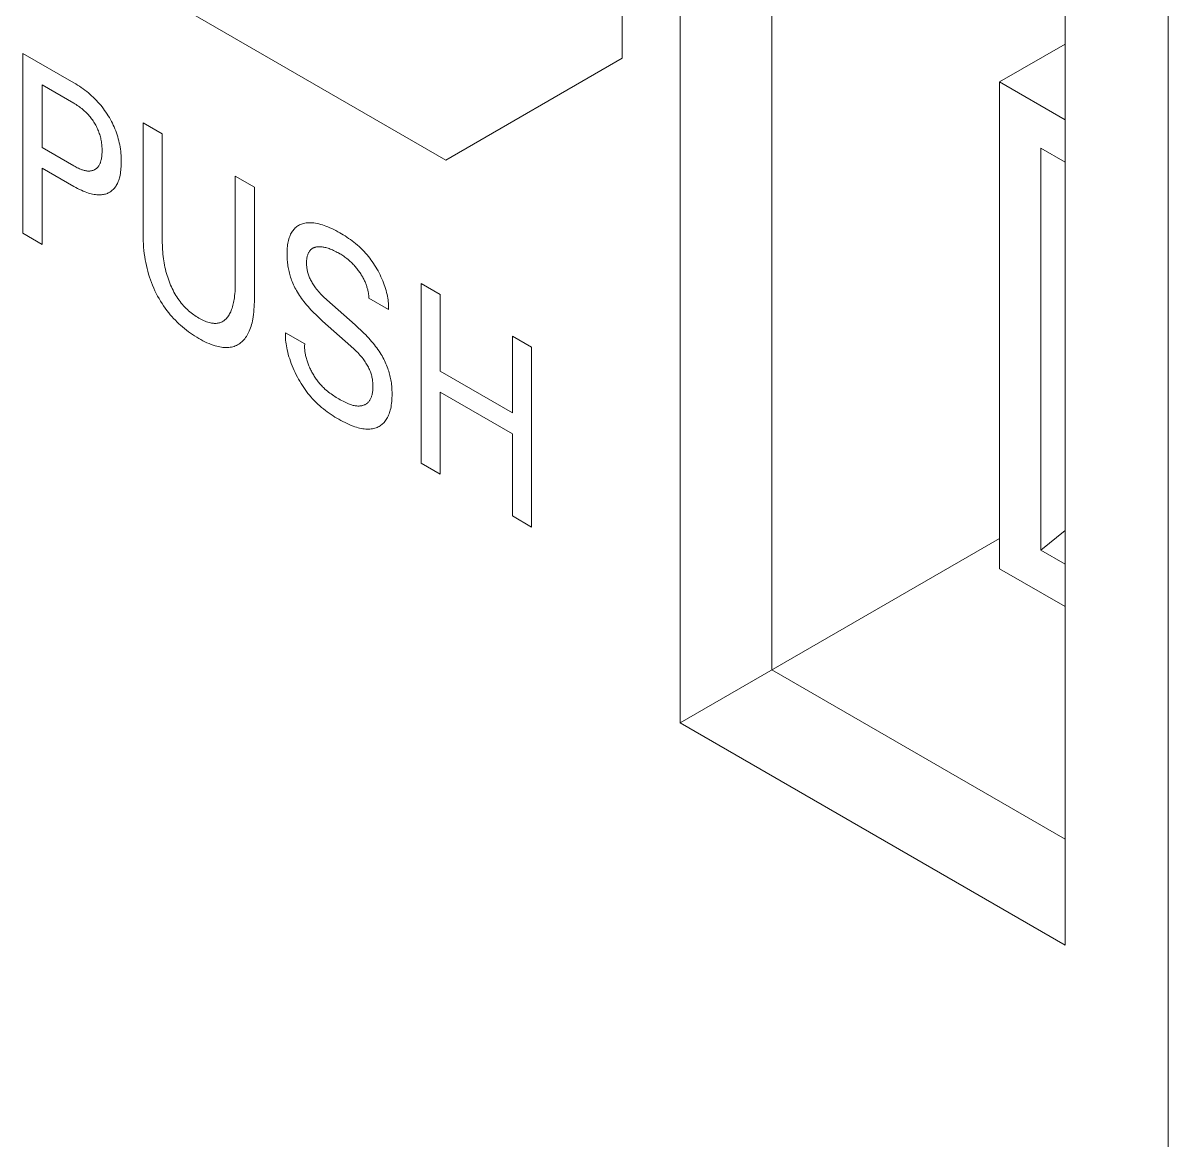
# Model space of a CAD drawing. Header units: inches. Extents: x 67248 to 85686, y -40174 to -31152.
# Drawn here: x 75352.01 to 75361.55, y -37980.96 to -37971.65 of the extents above; entities that cross this region are included whole.
import ezdxf

# ---------------------------------------------------------------- set-up
doc = ezdxf.new("R2010")
doc.units = ezdxf.units.IN
doc.header["$MEASUREMENT"] = 0

# ---------------------------------------------------------------- blocks, each defined once
blk = doc.blocks.new('ET200S')
at = {"lineweight": 0}
for p, q in [((60.9615, -48.211), (60.9615, -39.007)), ((61.6686, -47.8028), (61.6686, -39.007)), ((63.9314, -40.3134), (63.9314, -49.9256)), ((60.5125, -43.0813), (60.5125, -40.5706)), ((64.7269, -59.8237), (64.7269, -41.1809)), ((55.888, -41.9832), (59.1513, -43.8672)), ((55.888, -43.0447), (56.2813, -43.2717)), ((55.888, -44.4327), (55.888, -43.0447)), ((63.4258, -43.265), (63.9314, -42.9731)), ((59.1513, -43.8672), (60.5125, -43.0813)), ((56.2813, -43.4291), (56.036, -43.2875)), ((56.036, -43.2875), (56.036, -43.7715)), ((63.9314, -43.5569), (63.4258, -43.265)), ((63.4258, -43.265), (63.4258, -47.021)), ((56.8157, -43.5803), (56.9637, -43.6657)), ((56.8157, -44.445), (56.8157, -43.5803)), ((56.9637, -43.6657), (56.9637, -44.4891)), ((56.036, -43.7715), (56.2813, -43.9131)), ((63.744, -43.7754), (63.9314, -43.8835)), ((63.744, -46.8781), (63.744, -43.7754)), ((56.2813, -44.0705), (56.036, -43.9289)), ((56.036, -43.9289), (56.036, -44.5181)), ((57.5273, -43.9911), (57.6745, -44.0761)), ((57.5273, -44.8145), (57.5273, -43.9911)), ((57.6745, -44.0761), (57.6745, -44.9408)), ((56.036, -44.5181), (55.888, -44.4327)), ((58.9611, -44.8189), (59.1091, -44.9043)), ((58.9611, -46.2069), (58.9611, -44.8189)), ((58.2335, -44.9457), (58.4512, -45.1384)), ((58.7088, -45.0205), (58.5586, -44.9337)), ((59.1091, -44.9043), (59.1091, -45.4975)), ((58.419, -45.3027), (58.2013, -45.1101)), ((57.9145, -45.2003), (58.0632, -45.2862)), ((59.6665, -45.2261), (59.8145, -45.3116)), ((59.6665, -45.8193), (59.6665, -45.2261)), ((59.8145, -45.3116), (59.8145, -46.6996)), ((59.1091, -45.4975), (59.6665, -45.8193)), ((59.6665, -45.9807), (59.1091, -45.6588)), ((59.1091, -45.6588), (59.1091, -46.2924)), ((59.6665, -46.6142), (59.6665, -45.9807)), ((59.1091, -46.2924), (58.9611, -46.2069)), ((59.8145, -46.6996), (59.6665, -46.6142)), ((63.9314, -46.7266), (63.744, -46.8781)), ((63.4258, -46.7883), (60.9615, -48.211)), ((63.744, -46.8781), (63.9314, -46.9863)), ((63.4258, -47.021), (63.9314, -47.3129)), ((63.9314, -49.1091), (61.6686, -47.8028)), ((63.9314, -49.9256), (60.9615, -48.211))]:
    blk.add_line(p, q, dxfattribs=at)
for points in [[(56.2813, -44.0705), (56.2958, -44.0787), (56.3103, -44.0865), (56.3248, -44.0938), (56.3392, -44.1007), (56.3536, -44.1071), (56.368, -44.1129), (56.3823, -44.1182), (56.3934, -44.1219), (56.4044, -44.1253), (56.4154, -44.1282), (56.4262, -44.1307), (56.437, -44.1328), (56.4476, -44.1344), (56.4581, -44.1355), (56.4684, -44.1361), (56.4769, -44.1363), (56.4853, -44.1361), (56.4935, -44.1355), (56.5016, -44.1345), (56.5096, -44.1332), (56.5174, -44.1315), (56.525, -44.1295), (56.5324, -44.1271), (56.5397, -44.1243), (56.5466, -44.1212), (56.5534, -44.1178), (56.5599, -44.114), (56.5662, -44.1099), (56.5724, -44.1054), (56.5782, -44.1005), (56.5839, -44.0953), (56.5893, -44.0898), (56.5945, -44.084), (56.5994, -44.0777), (56.6042, -44.0709), (56.6087, -44.0637), (56.6129, -44.0562), (56.6169, -44.0484), (56.6206, -44.0403), (56.624, -44.0319), (56.6272, -44.0232), (56.6301, -44.0143), (56.6327, -44.0051), (56.6351, -43.9958), (56.6378, -43.9837), (56.6401, -43.9714), (56.6421, -43.9588), (56.6437, -43.9459), (56.6449, -43.9328), (56.6459, -43.9195), (56.6466, -43.906), (56.6469, -43.8922), (56.6471, -43.8784), (56.6469, -43.8628), (56.6464, -43.8471), (56.6455, -43.8312), (56.6443, -43.8151), (56.6426, -43.7988), (56.6405, -43.7824), (56.638, -43.7657), (56.635, -43.749), (56.6319, -43.7339), (56.6284, -43.7188), (56.6245, -43.7036), (56.6202, -43.6883), (56.6155, -43.673), (56.6103, -43.6576), (56.6047, -43.6423), (56.5987, -43.627), (56.5924, -43.6123), (56.5857, -43.5976), (56.5787, -43.583), (56.5712, -43.5686), (56.5634, -43.5543), (56.5553, -43.5402), (56.5469, -43.5262), (56.5382, -43.5125), (56.5287, -43.4984), (56.519, -43.4845), (56.509, -43.471), (56.4988, -43.4577), (56.4883, -43.4447), (56.4776, -43.4321), (56.4667, -43.4199), (56.4549, -43.4072), (56.443, -43.3949), (56.4308, -43.3831), (56.4186, -43.3716), (56.4062, -43.3606), (56.3937, -43.3499), (56.3811, -43.3396), (56.367, -43.3286), (56.3528, -43.318), (56.3385, -43.3079), (56.3243, -43.2983), (56.31, -43.289), (56.2956, -43.2802), (56.2813, -43.2717)], [(56.2813, -43.4291), (56.29, -43.4343), (56.2987, -43.4396), (56.3073, -43.4452), (56.316, -43.4511), (56.3246, -43.4572), (56.3332, -43.4636), (56.3417, -43.4703), (56.3493, -43.4764), (56.3568, -43.4829), (56.3642, -43.4895), (56.3716, -43.4964), (56.3789, -43.5036), (56.386, -43.511), (56.3931, -43.5186), (56.3996, -43.526), (56.4059, -43.5335), (56.4121, -43.5413), (56.4182, -43.5492), (56.4241, -43.5574), (56.4299, -43.5657), (56.4354, -43.5742), (56.4406, -43.5825), (56.4455, -43.5908), (56.4503, -43.5993), (56.4548, -43.6079), (56.4592, -43.6166), (56.4633, -43.6254), (56.4672, -43.6342), (56.4708, -43.643), (56.4743, -43.6523), (56.4776, -43.6615), (56.4806, -43.6708), (56.4834, -43.68), (56.4859, -43.6892), (56.4882, -43.6984), (56.4902, -43.7075), (56.492, -43.7166), (56.4938, -43.7267), (56.4953, -43.7368), (56.4965, -43.7467), (56.4974, -43.7566), (56.4982, -43.7663), (56.4987, -43.7759), (56.499, -43.7855), (56.4991, -43.7949), (56.499, -43.8033), (56.4988, -43.8115), (56.4984, -43.8197), (56.4978, -43.8277), (56.4971, -43.8356), (56.4961, -43.8434), (56.495, -43.851), (56.4937, -43.8585), (56.4921, -43.8657), (56.4907, -43.8714), (56.4891, -43.8769), (56.4874, -43.8824), (56.4856, -43.8876), (56.4836, -43.8927), (56.4814, -43.8977), (56.4791, -43.9024), (56.4766, -43.907), (56.474, -43.9114), (56.4711, -43.9156), (56.4683, -43.9194), (56.4653, -43.923), (56.4621, -43.9264), (56.4588, -43.9296), (56.4554, -43.9327), (56.4518, -43.9355), (56.4481, -43.938), (56.4442, -43.9404), (56.4403, -43.9426), (56.4362, -43.9445), (56.4319, -43.9463), (56.4275, -43.9478), (56.423, -43.9491), (56.4183, -43.9502), (56.4136, -43.9511), (56.4088, -43.9517), (56.4038, -43.9521), (56.3989, -43.9523), (56.3938, -43.9523), (56.3876, -43.952), (56.3813, -43.9513), (56.3749, -43.9504), (56.3685, -43.9492), (56.362, -43.9477), (56.3554, -43.946), (56.3488, -43.944), (56.3422, -43.9418), (56.3335, -43.9387), (56.3249, -43.9351), (56.3162, -43.9313), (56.3075, -43.9272), (56.2988, -43.9228), (56.2901, -43.9181), (56.2813, -43.9131)], [(58.7088, -45.0205), (58.7095, -45.0084), (58.7097, -44.9961), (58.7094, -44.9836), (58.7087, -44.971), (58.7076, -44.9581), (58.706, -44.9451), (58.7041, -44.932), (58.7017, -44.9187), (58.699, -44.9054), (58.6955, -44.8903), (58.6915, -44.8751), (58.6871, -44.8598), (58.6822, -44.8445), (58.6769, -44.8291), (58.6712, -44.8138), (58.6651, -44.7985), (58.6586, -44.7833), (58.6516, -44.7679), (58.6443, -44.7527), (58.6367, -44.7376), (58.6287, -44.7226), (58.6204, -44.7078), (58.6118, -44.6932), (58.6029, -44.6788), (58.5937, -44.6646), (58.5842, -44.6507), (58.5745, -44.6371), (58.5645, -44.6238), (58.5543, -44.6109), (58.5439, -44.5983), (58.5333, -44.586), (58.521, -44.5725), (58.5084, -44.5595), (58.4956, -44.5469), (58.4826, -44.5349), (58.4694, -44.5233), (58.4561, -44.5121), (58.4427, -44.5014), (58.4292, -44.4911), (58.4155, -44.4812), (58.4019, -44.4716), (58.3881, -44.4624), (58.3744, -44.4535), (58.3606, -44.445), (58.3469, -44.4367), (58.3331, -44.4288), (58.3177, -44.4202), (58.3024, -44.4119), (58.2871, -44.404), (58.2719, -44.3966), (58.2567, -44.3896), (58.2416, -44.3831), (58.2266, -44.3771), (58.213, -44.3722), (58.1996, -44.3677), (58.1862, -44.3637), (58.1729, -44.3602), (58.1597, -44.3573), (58.1467, -44.3549), (58.1338, -44.353), (58.1234, -44.352), (58.1131, -44.3513), (58.103, -44.3511), (58.093, -44.3513), (58.0832, -44.352), (58.0735, -44.3531), (58.0641, -44.3546), (58.0548, -44.3566), (58.0467, -44.3589), (58.0388, -44.3615), (58.0311, -44.3645), (58.0236, -44.3679), (58.0163, -44.3717), (58.0092, -44.3759), (58.0024, -44.3806), (57.9959, -44.3856), (57.9896, -44.3911), (57.9837, -44.397), (57.978, -44.4033), (57.9727, -44.41), (57.9677, -44.4171), (57.963, -44.4246), (57.9586, -44.4324), (57.9544, -44.4405), (57.9506, -44.449), (57.9471, -44.4578), (57.9439, -44.4669), (57.941, -44.4763), (57.9381, -44.4872), (57.9355, -44.4984), (57.9333, -44.51), (57.9314, -44.5217), (57.9299, -44.5338), (57.9287, -44.5461), (57.9278, -44.5586)], [(56.8157, -44.445), (56.816, -44.4684), (56.8167, -44.492), (56.8178, -44.5159), (56.8196, -44.5401), (56.8218, -44.5645), (56.8247, -44.5892), (56.8282, -44.6141), (56.8319, -44.6362), (56.836, -44.6584), (56.8407, -44.6808), (56.846, -44.7033), (56.8519, -44.7259), (56.8585, -44.7486), (56.8657, -44.7713), (56.8729, -44.7923), (56.8807, -44.8133), (56.889, -44.8342), (56.8979, -44.855), (56.9074, -44.8757), (56.9175, -44.8963), (56.9281, -44.9166), (56.9389, -44.9361), (56.9502, -44.9553), (56.9619, -44.9742), (56.9741, -44.9927), (56.9868, -45.0109), (56.9998, -45.0286), (57.0132, -45.0459), (57.0257, -45.061), (57.0384, -45.0758), (57.0514, -45.0901), (57.0645, -45.1039), (57.0779, -45.1173), (57.0914, -45.1303), (57.1051, -45.1428), (57.1189, -45.1549), (57.1344, -45.1678), (57.1501, -45.1802), (57.1658, -45.1921), (57.1816, -45.2034), (57.1974, -45.2142), (57.2133, -45.2245), (57.2292, -45.2344), (57.2451, -45.2438), (57.2611, -45.2528), (57.277, -45.2613), (57.2928, -45.2693), (57.3087, -45.2768), (57.3245, -45.2837), (57.3402, -45.29), (57.3558, -45.2957), (57.3713, -45.3006), (57.3836, -45.3041), (57.3958, -45.3071), (57.4078, -45.3096), (57.4198, -45.3116), (57.4316, -45.3131), (57.4432, -45.3141), (57.4547, -45.3145), (57.466, -45.3144), (57.477, -45.3136), (57.4875, -45.3123), (57.4977, -45.3105), (57.5077, -45.3081), (57.5175, -45.3052), (57.527, -45.3017), (57.5362, -45.2978), (57.5452, -45.2933), (57.5538, -45.2882), (57.5622, -45.2827), (57.5705, -45.2765), (57.5784, -45.2697), (57.586, -45.2625), (57.5933, -45.2548), (57.6003, -45.2466), (57.6069, -45.2379), (57.6131, -45.2289), (57.619, -45.2194), (57.6246, -45.2095), (57.6302, -45.1983), (57.6355, -45.1867), (57.6404, -45.1747), (57.6448, -45.1623), (57.649, -45.1496), (57.6527, -45.1365), (57.6562, -45.1231), (57.6593, -45.1094), (57.662, -45.0955), (57.6651, -45.0773), (57.6678, -45.0586), (57.6699, -45.0397), (57.6716, -45.0204), (57.6729, -45.0009), (57.6738, -44.9811), (57.6743, -44.961), (57.6745, -44.9408)], [(57.5273, -44.8145), (57.5272, -44.8316), (57.5268, -44.8486), (57.5261, -44.8654), (57.5251, -44.882), (57.5238, -44.8984), (57.5222, -44.9146), (57.5202, -44.9305), (57.5185, -44.9425), (57.5165, -44.9543), (57.5142, -44.9658), (57.5117, -44.9772), (57.509, -44.9884), (57.506, -44.9993), (57.5026, -45.0099), (57.499, -45.0203), (57.4955, -45.0292), (57.4918, -45.0379), (57.4878, -45.0463), (57.4835, -45.0544), (57.479, -45.0622), (57.4741, -45.0697), (57.469, -45.0769), (57.4636, -45.0837), (57.4589, -45.089), (57.454, -45.0941), (57.4489, -45.0989), (57.4436, -45.1034), (57.4381, -45.1075), (57.4324, -45.1113), (57.4265, -45.1148), (57.4203, -45.1178), (57.414, -45.1205), (57.4074, -45.1228), (57.4008, -45.1246), (57.3941, -45.1261), (57.3871, -45.1271), (57.38, -45.1277), (57.3728, -45.128), (57.3654, -45.1279), (57.3579, -45.1274), (57.3503, -45.1266), (57.3426, -45.1254), (57.3348, -45.1239), (57.3252, -45.1215), (57.3155, -45.1186), (57.3057, -45.1153), (57.2958, -45.1116), (57.2859, -45.1074), (57.276, -45.1028), (57.266, -45.0978), (57.2559, -45.0925), (57.2459, -45.0868), (57.2359, -45.0809), (57.2259, -45.0747), (57.2159, -45.0681), (57.206, -45.0612), (57.1961, -45.054), (57.1863, -45.0464), (57.1765, -45.0384), (57.1669, -45.0301), (57.1573, -45.0214), (57.1476, -45.012), (57.138, -45.0023), (57.1286, -44.9921), (57.1193, -44.9817), (57.1103, -44.9708), (57.1015, -44.9597), (57.093, -44.9482), (57.0847, -44.9365), (57.0765, -44.9241), (57.0686, -44.9115), (57.0611, -44.8987), (57.0539, -44.8857), (57.0469, -44.8725), (57.0404, -44.8591), (57.0341, -44.8457), (57.0281, -44.8322), (57.0219, -44.8173), (57.0161, -44.8023), (57.0106, -44.7872), (57.0055, -44.7722), (57.0008, -44.7572), (56.9964, -44.7422), (56.9924, -44.7273), (56.9882, -44.7107), (56.9844, -44.6941), (56.981, -44.6777), (56.978, -44.6613), (56.9753, -44.6451), (56.973, -44.629), (56.9709, -44.6129), (56.9689, -44.5948), (56.9672, -44.5768), (56.9659, -44.5589), (56.9649, -44.5412), (56.9643, -44.5237), (56.9639, -44.5063), (56.9637, -44.4891)], [(58.2335, -44.9457), (58.2252, -44.9383), (58.2169, -44.9308), (58.2088, -44.923), (58.2006, -44.9151), (58.1926, -44.9069), (58.1846, -44.8986), (58.1767, -44.89), (58.169, -44.8812), (58.1614, -44.8722), (58.1539, -44.8629), (58.1466, -44.8533), (58.1413, -44.8461), (58.1362, -44.8388), (58.1312, -44.8313), (58.1263, -44.8238), (58.1216, -44.8161), (58.1171, -44.8084), (58.1127, -44.8005), (58.1086, -44.7926), (58.1047, -44.7847), (58.101, -44.7767), (58.0976, -44.7686), (58.0944, -44.7605), (58.0918, -44.7532), (58.0895, -44.7459), (58.0873, -44.7385), (58.0854, -44.7312), (58.0837, -44.7239), (58.0822, -44.7167), (58.0809, -44.7095), (58.0798, -44.7023), (58.0789, -44.6952), (58.0782, -44.6882), (58.0776, -44.6812), (58.0773, -44.6743), (58.077, -44.6675), (58.077, -44.6606), (58.0771, -44.6537), (58.0774, -44.647), (58.0779, -44.6404), (58.0786, -44.634), (58.0794, -44.6276), (58.0805, -44.6215), (58.0817, -44.6154), (58.0831, -44.6096), (58.0847, -44.6039), (58.0865, -44.5984), (58.0883, -44.5935), (58.0902, -44.5888), (58.0924, -44.5842), (58.0946, -44.5799), (58.097, -44.5757), (58.0996, -44.5717), (58.1024, -44.5678), (58.1053, -44.5642), (58.1083, -44.5608), (58.1115, -44.5577), (58.1149, -44.5547), (58.1182, -44.5521), (58.1217, -44.5498), (58.1253, -44.5476), (58.129, -44.5457), (58.1328, -44.5439), (58.1368, -44.5423), (58.1408, -44.541), (58.1449, -44.5398), (58.1491, -44.5387), (58.1534, -44.5379), (58.1577, -44.5372), (58.1622, -44.5367), (58.168, -44.5362), (58.1739, -44.536), (58.1799, -44.536), (58.1859, -44.5363), (58.192, -44.5368), (58.1982, -44.5375), (58.2045, -44.5385), (58.2108, -44.5396), (58.2188, -44.5413), (58.2268, -44.5434), (58.2349, -44.5457), (58.2431, -44.5482), (58.2513, -44.5511), (58.2595, -44.5541), (58.2678, -44.5574), (58.2771, -44.5614), (58.2864, -44.5655), (58.2957, -44.57), (58.3051, -44.5747), (58.3144, -44.5796), (58.3238, -44.5847), (58.3331, -44.5901), (58.3411, -44.5949), (58.349, -44.5998), (58.357, -44.605), (58.3649, -44.6103), (58.3728, -44.6158), (58.3807, -44.6216), (58.3885, -44.6277), (58.3987, -44.6359), (58.4087, -44.6446)], [(57.9278, -44.5586), (57.9272, -44.5704), (57.9269, -44.5824), (57.9268, -44.5946), (57.9269, -44.6055), (57.9272, -44.6165), (57.9277, -44.6276), (57.9284, -44.6389), (57.9294, -44.6502), (57.9305, -44.6616), (57.932, -44.6732), (57.9337, -44.6848), (57.9356, -44.6965), (57.9376, -44.7071), (57.9399, -44.7178), (57.9423, -44.7286), (57.945, -44.7394), (57.948, -44.7502), (57.9512, -44.7611), (57.9546, -44.772), (57.9583, -44.7829), (57.9622, -44.7938), (57.9668, -44.8057), (57.9716, -44.8175), (57.9767, -44.8292), (57.9822, -44.8409), (57.9879, -44.8525), (57.9938, -44.864), (58, -44.8753), (58.0065, -44.8865), (58.0142, -44.8992), (58.0223, -44.9117), (58.0306, -44.9239), (58.0391, -44.936), (58.0479, -44.9478), (58.0568, -44.9594), (58.0672, -44.9725), (58.0778, -44.9853), (58.0886, -44.9978), (58.0995, -45.0101), (58.1105, -45.0221), (58.1217, -45.0339), (58.1347, -45.0473), (58.1478, -45.0604), (58.1611, -45.0732), (58.1744, -45.0858), (58.1878, -45.0981), (58.2013, -45.1101)], [(58.4087, -44.6446), (58.4147, -44.65), (58.4206, -44.6555), (58.4265, -44.6612), (58.4323, -44.667), (58.4381, -44.673), (58.4438, -44.6792), (58.4495, -44.6855), (58.4551, -44.692), (58.4607, -44.6986), (58.4661, -44.7053), (58.4715, -44.7121), (58.4767, -44.7191), (58.4819, -44.7262), (58.4864, -44.7325), (58.4908, -44.739), (58.4951, -44.7456), (58.4993, -44.7522), (58.5034, -44.7589), (58.5074, -44.7656), (58.5113, -44.7725), (58.515, -44.7794), (58.5186, -44.7863), (58.5221, -44.7933), (58.5253, -44.8002), (58.5284, -44.807), (58.5313, -44.8139), (58.5341, -44.8208), (58.5367, -44.8278), (58.5392, -44.8347), (58.5415, -44.8417), (58.5437, -44.8486), (58.5458, -44.8556), (58.5477, -44.8625), (58.5492, -44.8687), (58.5507, -44.8748), (58.552, -44.8809), (58.5532, -44.887), (58.5543, -44.893), (58.5553, -44.899), (58.5561, -44.9049), (58.5568, -44.9108), (58.5575, -44.9166), (58.5579, -44.9224), (58.5583, -44.9281), (58.5586, -44.9337)], [(58.7371, -45.688), (58.7372, -45.6684), (58.7371, -45.6572), (58.7367, -45.6459), (58.7362, -45.6345), (58.7354, -45.6229), (58.7344, -45.6113), (58.7332, -45.5996), (58.7317, -45.5878), (58.7299, -45.5758), (58.7278, -45.5638), (58.7257, -45.5528), (58.7234, -45.5418), (58.7208, -45.5307), (58.7179, -45.5196), (58.7148, -45.5085), (58.7114, -45.4973), (58.7078, -45.486), (58.7039, -45.4748), (58.6997, -45.4636), (58.6949, -45.4514), (58.6897, -45.4392), (58.6843, -45.4271), (58.6785, -45.415), (58.6725, -45.403), (58.6662, -45.3912), (58.6597, -45.3795), (58.6529, -45.3679), (58.6449, -45.355), (58.6366, -45.3423), (58.628, -45.3297), (58.6193, -45.3175), (58.6103, -45.3054), (58.6012, -45.2936), (58.5904, -45.2801), (58.5794, -45.267), (58.5682, -45.2541), (58.5569, -45.2415), (58.5455, -45.2292), (58.5339, -45.2171), (58.5204, -45.2033), (58.5067, -45.1898), (58.493, -45.1765), (58.4791, -45.1636), (58.4652, -45.1509), (58.4512, -45.1384)], [(57.9145, -45.2003), (57.9142, -45.2141), (57.9143, -45.2281), (57.9149, -45.2424), (57.916, -45.2569), (57.9175, -45.2717), (57.9194, -45.2866), (57.9218, -45.3017), (57.9246, -45.3169), (57.9278, -45.3323), (57.9319, -45.3498), (57.9365, -45.3673), (57.9416, -45.3849), (57.9472, -45.4026), (57.9532, -45.4204), (57.9596, -45.4381), (57.9665, -45.4558), (57.9739, -45.4735), (57.9815, -45.4907), (57.9895, -45.5079), (57.9978, -45.5249), (58.0065, -45.5418), (58.0156, -45.5585), (58.025, -45.575), (58.0348, -45.5912), (58.0448, -45.6072), (58.0552, -45.6229), (58.0658, -45.6382), (58.0768, -45.6533), (58.088, -45.6679), (58.0994, -45.6822), (58.1111, -45.696), (58.1243, -45.7108), (58.1378, -45.725), (58.1515, -45.7387), (58.1654, -45.7519), (58.1795, -45.7646), (58.1938, -45.7768), (58.2082, -45.7886), (58.2228, -45.7999), (58.2374, -45.8108), (58.2522, -45.8213), (58.267, -45.8314), (58.2818, -45.8411), (58.2966, -45.8504), (58.3114, -45.8593), (58.3262, -45.868), (58.3424, -45.877), (58.3585, -45.8856), (58.3745, -45.8938), (58.3904, -45.9015), (58.4063, -45.9087), (58.4222, -45.9153), (58.4379, -45.9213), (58.4502, -45.9256), (58.4624, -45.9294), (58.4746, -45.9329), (58.4867, -45.9359), (58.4986, -45.9384), (58.5105, -45.9405), (58.5222, -45.9421), (58.5338, -45.9432), (58.5444, -45.9437), (58.5549, -45.9437), (58.5652, -45.9433), (58.5754, -45.9424), (58.5853, -45.9409), (58.595, -45.939), (58.6045, -45.9366), (58.6138, -45.9336), (58.6217, -45.9306), (58.6294, -45.9271), (58.6369, -45.9233), (58.6442, -45.919), (58.6512, -45.9144), (58.658, -45.9093), (58.6645, -45.9039), (58.6707, -45.898), (58.6767, -45.8918), (58.6823, -45.8851), (58.6878, -45.8778), (58.693, -45.8702), (58.6979, -45.8621), (58.7024, -45.8537), (58.7067, -45.845), (58.7106, -45.8359), (58.7143, -45.8265), (58.7176, -45.8168), (58.7207, -45.8069), (58.7235, -45.7967), (58.7265, -45.7841), (58.7291, -45.7712), (58.7313, -45.758), (58.7332, -45.7445), (58.7346, -45.7307), (58.7358, -45.7167), (58.7366, -45.7025), (58.7371, -45.688)], [(58.2194, -45.6344), (58.2133, -45.6287), (58.2072, -45.6229), (58.2012, -45.6169), (58.1952, -45.6107), (58.1893, -45.6044), (58.1835, -45.5979), (58.178, -45.5915), (58.1726, -45.5849), (58.1672, -45.5782), (58.162, -45.5713), (58.1568, -45.5644), (58.1517, -45.5572), (58.1467, -45.55), (58.1418, -45.5426), (58.1371, -45.5352), (58.1324, -45.5276), (58.1278, -45.52), (58.1234, -45.5123), (58.1191, -45.5045), (58.1149, -45.4966), (58.1108, -45.4887), (58.1068, -45.4807), (58.103, -45.4726), (58.0994, -45.4646), (58.0959, -45.4564), (58.0925, -45.4484), (58.0894, -45.4403), (58.0863, -45.4322), (58.0834, -45.4241), (58.0807, -45.4161), (58.0782, -45.408), (58.0758, -45.3999), (58.0736, -45.3919), (58.0716, -45.3839), (58.0698, -45.376), (58.0681, -45.3681), (58.0668, -45.3614), (58.0657, -45.3548), (58.0648, -45.3483), (58.0639, -45.3417), (58.0632, -45.3353), (58.0627, -45.3289), (58.0623, -45.3226), (58.0621, -45.3163), (58.062, -45.3101), (58.0621, -45.304), (58.0623, -45.298), (58.0627, -45.2921), (58.0632, -45.2862)], [(58.419, -45.3027), (58.428, -45.3108), (58.4369, -45.319), (58.4458, -45.3273), (58.4546, -45.3359), (58.4634, -45.3447), (58.472, -45.3537), (58.4806, -45.3629), (58.4891, -45.3724), (58.4974, -45.3821), (58.5056, -45.3922), (58.5136, -45.4025), (58.5193, -45.4101), (58.5248, -45.4179), (58.5303, -45.4258), (58.5356, -45.4339), (58.5407, -45.442), (58.5457, -45.4503), (58.5504, -45.4586), (58.5549, -45.467), (58.5592, -45.4755), (58.5632, -45.484), (58.5669, -45.4926), (58.5703, -45.5012), (58.5733, -45.5094), (58.576, -45.5177), (58.5783, -45.5259), (58.5805, -45.5342), (58.5823, -45.5424), (58.5839, -45.5506), (58.5853, -45.5587), (58.5865, -45.5669), (58.5875, -45.5749), (58.5882, -45.5829), (58.5888, -45.5909), (58.5892, -45.5987), (58.5895, -45.6075), (58.5896, -45.6161), (58.5894, -45.6246), (58.5891, -45.6329), (58.5885, -45.6412), (58.5877, -45.6492), (58.5867, -45.6571), (58.5855, -45.6647), (58.5841, -45.6722), (58.5827, -45.6782), (58.5812, -45.684), (58.5795, -45.6896), (58.5776, -45.6951), (58.5756, -45.7004), (58.5735, -45.7056), (58.5711, -45.7105), (58.5686, -45.7153), (58.5659, -45.7199), (58.563, -45.7242), (58.56, -45.7283), (58.5569, -45.7322), (58.5535, -45.7358), (58.5501, -45.7393), (58.5464, -45.7425), (58.5426, -45.7455), (58.5387, -45.7483), (58.5346, -45.7509), (58.5305, -45.7532), (58.5261, -45.7554), (58.5217, -45.7574), (58.5172, -45.7591), (58.5125, -45.7607), (58.5078, -45.762), (58.503, -45.7631), (58.498, -45.7641), (58.493, -45.7648), (58.488, -45.7653), (58.4828, -45.7656), (58.4776, -45.7657), (58.4723, -45.7656), (58.4656, -45.7652), (58.4587, -45.7645), (58.4517, -45.7634), (58.4447, -45.7621), (58.4376, -45.7604), (58.4305, -45.7586), (58.4233, -45.7564), (58.4161, -45.754), (58.4088, -45.7514), (58.4014, -45.7485), (58.3908, -45.7441), (58.3802, -45.7393), (58.3695, -45.7341), (58.3587, -45.7286), (58.3479, -45.7228), (58.3371, -45.7168), (58.3262, -45.7106), (58.3163, -45.7047), (58.3064, -45.6987), (58.2965, -45.6925), (58.2866, -45.6861), (58.2768, -45.6795), (58.267, -45.6726), (58.2573, -45.6655), (58.2477, -45.6582), (58.2382, -45.6505), (58.2287, -45.6426), (58.2194, -45.6344)]]:
    blk.add_lwpolyline(points, dxfattribs=at)

msp = doc.modelspace()

# ---------------------------------------------------------------- block references
at = {"xscale": 1.08, "yscale": 1.08, "zscale": 1.08}
msp.add_blockref('ET200S', (75291.6483, -37925.4172, 0.3325), dxfattribs=at)

doc.saveas('drawing.dxf')
